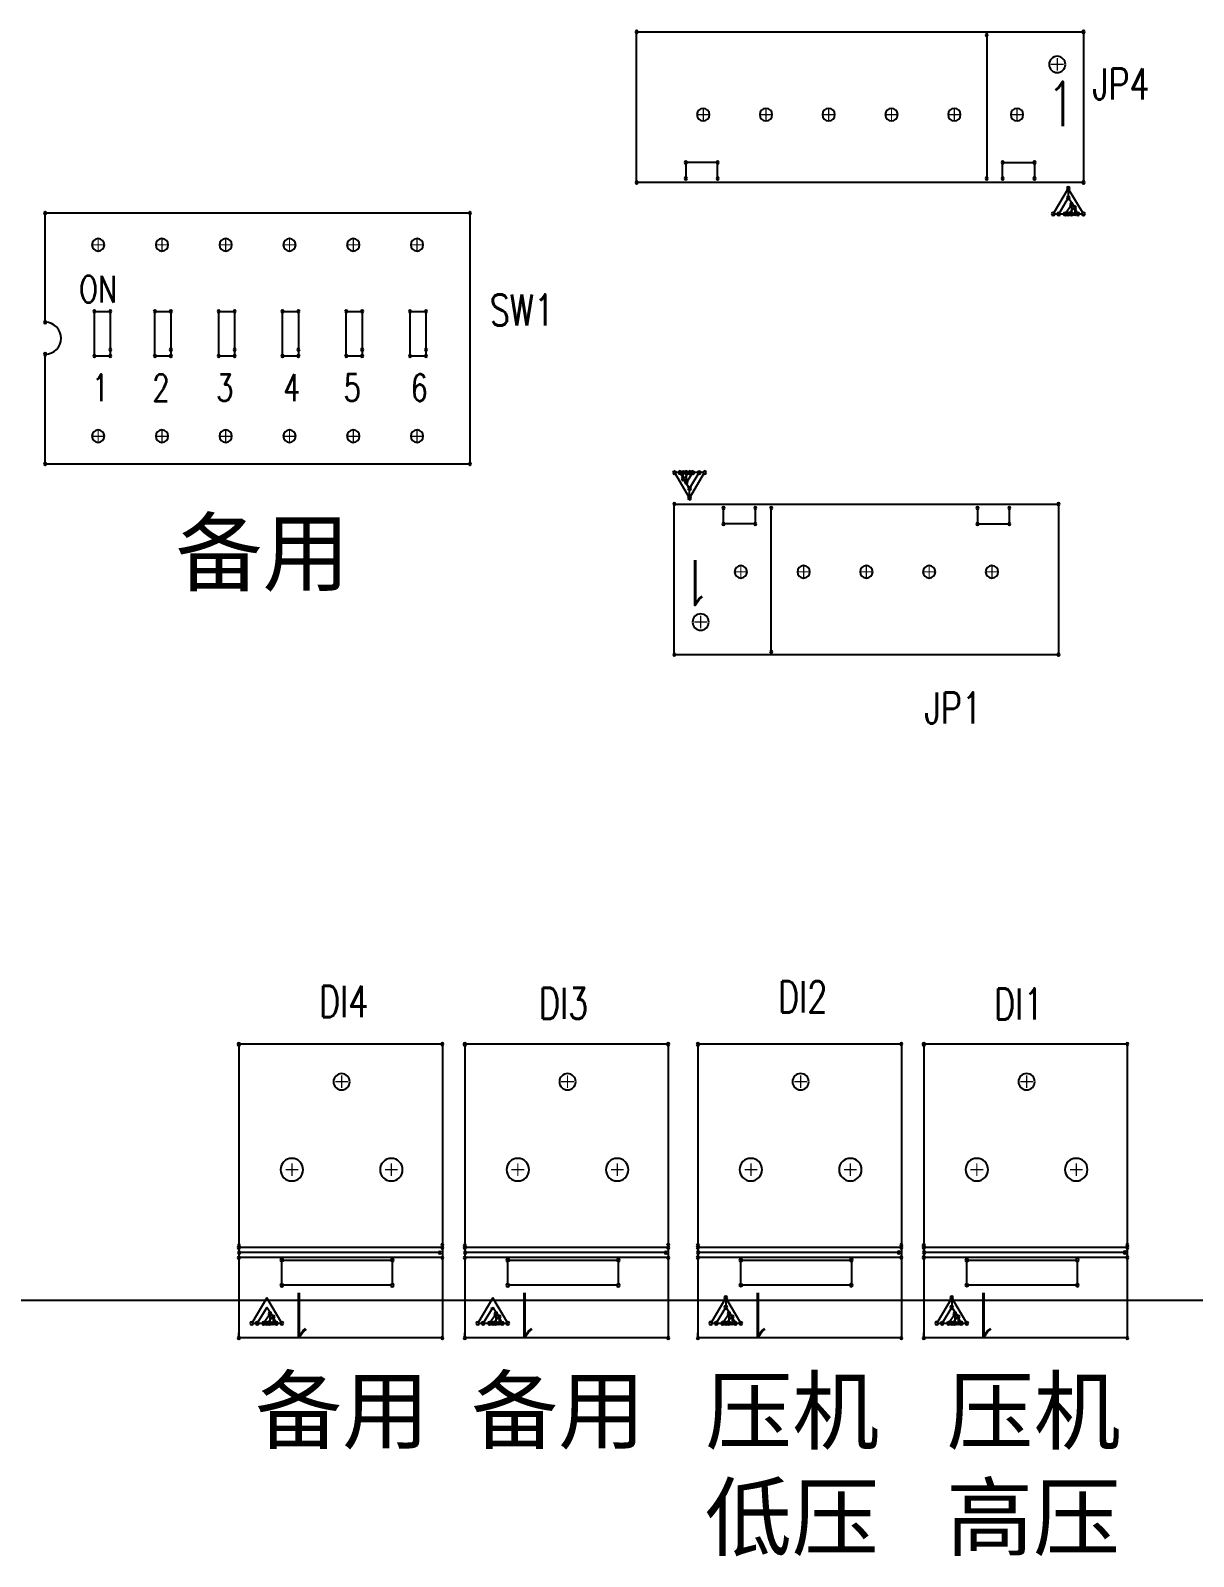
# Model space of a CAD drawing. Extents: x 2314 to 21015, y 153 to 5929.
# Drawn here: x 4597 to 6420, y 153 to 2545 of the extents above; entities that cross this region are included whole.
import ezdxf
from ezdxf.enums import TextEntityAlignment as Align

# ---------------------------------------------------------------- set-up
doc = ezdxf.new("R2010")
doc.units = 0
doc.header["$MEASUREMENT"] = 0
doc.layers.get('0').update_dxf_attribs({"linetype": 'CONTINUOUS'})
for name, color, linetype in [('BOARD_OUTLINE_00', 6, 'CONTINUOUS'), ('DRIL_SYMBOL', 6, 'CONTINUOUS'), ('PART_NAME_26', 2, 'CONTINUOUS'), ('PART_TOP_2DLINE_26', 2, 'CONTINUOUS'), ('PART_TOP_COPPER_26', 2, 'CONTINUOUS'), ('PART_TOP_TEXT_26', 2, 'CONTINUOUS'), ('TAG_00', 6, 'CONTINUOUS'), ('TAG_01', 6, 'CONTINUOUS')]:
    doc.layers.add(name, color=color, linetype=linetype)
doc.styles.add('W10', font='simplex', dxfattribs={"width": 0.75})
doc.styles.add('W5', font='simplex', dxfattribs={"width": 0.75})

msp = doc.modelspace()

# ---------------------------------------------------------------- linework, layer by layer
at = {"color": 0}
for centre, radius, start, end in [((5547.2, 2543.3), 2, 0, 180), ((5547.2, 2543.3), 2, 180, 0), ((6096.1, 2538.4), 2, 0, 180), ((6096.1, 2538.4), 2, 180, 0), ((6248, 2543.3), 2, 0, 180), ((6248, 2543.3), 2, 180, 0), ((6206.7, 2492.1), 12.8, 0, 180), ((6206.7, 2492.1), 12.8, 180, 0), ((5651.6, 2413.4), 9.84, 0, 180), ((5750, 2413.4), 9.84, 0, 180), ((5848.4, 2413.4), 9.84, 0, 180), ((5946.9, 2413.4), 9.84, 0, 180), ((6045.3, 2413.4), 9.84, 0, 180), ((6143.7, 2413.4), 9.84, 0, 180), ((5651.6, 2413.4), 9.84, 180, 0), ((5750, 2413.4), 9.84, 180, 0), ((5848.4, 2413.4), 9.84, 180, 0), ((5946.9, 2413.4), 9.84, 180, 0), ((6045.3, 2413.4), 9.84, 180, 0), ((6143.7, 2413.4), 9.84, 180, 0), ((5624.2, 2338.4), 2, 0, 180), ((5624.2, 2338.4), 2, 180, 0), ((5674.2, 2338.4), 2, 0, 180), ((5674.2, 2338.4), 2, 180, 0), ((6121.1, 2338.4), 2, 0, 180), ((6121.1, 2338.4), 2, 180, 0), ((6171.1, 2338.4), 2, 0, 180), ((6171.1, 2338.4), 2, 180, 0), ((5547.2, 2307.1), 2, 0, 180), ((5547.2, 2307.1), 2, 180, 0), ((5624.2, 2313.4), 2, 0, 180), ((5624.2, 2313.4), 2, 180, 0), ((5674.2, 2313.4), 2, 0, 180), ((5674.2, 2313.4), 2, 180, 0), ((6096.1, 2313.4), 2, 0, 180), ((6096.1, 2313.4), 2, 180, 0), ((6121.1, 2313.4), 2, 0, 180), ((6121.1, 2313.4), 2, 180, 0), ((6171.1, 2313.4), 2, 0, 180), ((6171.1, 2313.4), 2, 180, 0), ((6224.1, 2297.8), 2.5, 0, 180), ((6224.1, 2297.8), 2.5, 180, 0), ((6224.1, 2297.8), 2, 0, 180), ((6224.1, 2297.8), 2, 180, 0), ((6248, 2307.1), 2, 0, 180), ((6248, 2307.1), 2, 180, 0), ((6224.1, 2282.8), 2.5, 0, 180), ((6224.1, 2282.8), 2.5, 180, 0), ((6224.1, 2282.8), 2, 0, 180), ((6224.1, 2282.8), 2, 180, 0), ((6229.1, 2272.8), 2.5, 0, 180), ((6229.1, 2272.8), 2.5, 180, 0), ((4619.7, 2259.4), 2, 0, 180), ((4619.7, 2259.4), 2, 180, 0), ((5285.8, 2259.4), 2, 0, 180), ((5285.8, 2259.4), 2, 180, 0), ((6200.5, 2257.8), 2.5, 0, 180), ((6200.5, 2257.8), 2.5, 180, 0), ((6209.1, 2257.8), 2.5, 0, 180), ((6209.1, 2257.8), 2.5, 180, 0), ((6219.1, 2257.8), 2.5, 0, 180), ((6219.1, 2257.8), 2.5, 180, 0), ((6224.1, 2257.8), 2.5, 0, 180), ((6224.1, 2257.8), 2.5, 180, 0), ((6229.1, 2257.8), 2.5, 0, 180), ((6229.1, 2257.8), 2.5, 180, 0), ((6229.1, 2257.8), 2, 0, 180), ((6229.1, 2257.8), 2, 180, 0), ((6234.1, 2267.8), 2.5, 0, 180), ((6234.1, 2267.8), 2.5, 180, 0), ((6234.1, 2267.8), 2, 0, 180), ((6234.1, 2267.8), 2, 180, 0), ((6234.1, 2257.8), 2, 0, 180), ((6234.1, 2257.8), 2, 180, 0), ((6239.1, 2257.8), 2.5, 0, 180), ((6239.1, 2257.8), 2.5, 180, 0), ((6247.8, 2257.8), 2.5, 0, 180), ((6247.8, 2257.8), 2.5, 180, 0), ((4702.8, 2209.4), 9.84, 0, 180), ((4702.8, 2209.4), 9.84, 180, 0), ((4802.8, 2209.4), 9.84, 0, 180), ((4802.8, 2209.4), 9.84, 180, 0), ((4902.8, 2209.4), 9.84, 0, 180), ((4902.8, 2209.4), 9.84, 180, 0), ((5002.8, 2209.4), 9.84, 0, 180), ((5002.8, 2209.4), 9.84, 180, 0), ((5102.8, 2209.4), 9.84, 0, 180), ((5102.8, 2209.4), 9.84, 180, 0), ((5202.8, 2209.4), 9.84, 0, 180), ((5202.8, 2209.4), 9.84, 180, 0), ((4696.8, 2105.1), 2, 0, 180), ((4696.8, 2105.1), 2, 180, 0), ((4721.8, 2105.1), 2, 0, 180), ((4721.8, 2105.1), 2, 180, 0), ((4791.8, 2105.1), 2, 0, 180), ((4791.8, 2105.1), 2, 180, 0), ((4816.8, 2105.1), 2, 0, 180), ((4816.8, 2105.1), 2, 180, 0), ((4891.8, 2105.1), 2, 0, 180), ((4891.8, 2105.1), 2, 180, 0), ((4916.8, 2105.1), 2, 0, 180), ((4916.8, 2105.1), 2, 180, 0), ((4991.8, 2105.1), 2, 0, 180), ((4991.8, 2105.1), 2, 180, 0), ((5016.8, 2105.1), 2, 0, 180), ((5016.8, 2105.1), 2, 180, 0), ((5091.8, 2105.1), 2, 0, 180), ((5091.8, 2105.1), 2, 180, 0), ((5116.8, 2105.1), 2, 0, 180), ((5116.8, 2105.1), 2, 180, 0), ((5191.8, 2105.1), 2, 0, 180), ((5191.8, 2105.1), 2, 180, 0), ((5216.8, 2105.1), 2, 0, 180), ((5216.8, 2105.1), 2, 180, 0), ((4619.7, 2087.9), 2, 0, 180), ((4619.7, 2087.9), 2, 180, 0), ((4619.7, 2037.9), 2, 0, 180), ((4619.7, 2037.9), 2, 180, 0), ((4696.8, 2035.1), 2, 0, 180), ((4696.8, 2035.1), 2, 180, 0), ((4721.8, 2045.1), 2, 0, 180), ((4721.8, 2045.1), 2, 180, 0), ((4721.8, 2035.1), 2, 0, 180), ((4721.8, 2035.1), 2, 180, 0), ((4791.8, 2035.1), 2, 0, 180), ((4791.8, 2035.1), 2, 180, 0), ((4816.8, 2045.1), 2, 0, 180), ((4816.8, 2045.1), 2, 180, 0), ((4816.8, 2035.1), 2, 0, 180), ((4816.8, 2035.1), 2, 180, 0), ((4891.8, 2035.1), 2, 0, 180), ((4891.8, 2035.1), 2, 180, 0), ((4916.8, 2045.1), 2, 0, 180), ((4916.8, 2045.1), 2, 180, 0), ((4916.8, 2035.1), 2, 0, 180), ((4916.8, 2035.1), 2, 180, 0), ((4991.8, 2035.1), 2, 0, 180), ((4991.8, 2035.1), 2, 180, 0), ((5016.8, 2045.1), 2, 0, 180), ((5016.8, 2045.1), 2, 180, 0), ((5016.8, 2035.1), 2, 0, 180), ((5016.8, 2035.1), 2, 180, 0), ((5091.8, 2035.1), 2, 0, 180), ((5091.8, 2035.1), 2, 180, 0), ((5116.8, 2045.1), 2, 0, 180), ((5116.8, 2045.1), 2, 180, 0), ((5116.8, 2035.1), 2, 0, 180), ((5116.8, 2035.1), 2, 180, 0), ((5191.8, 2035.1), 2, 0, 180), ((5191.8, 2035.1), 2, 180, 0), ((5216.8, 2045.1), 2, 0, 180), ((5216.8, 2045.1), 2, 180, 0), ((5216.8, 2035.1), 2, 0, 180), ((5216.8, 2035.1), 2, 180, 0), ((4702.8, 1909.4), 9.84, 0, 180), ((4802.8, 1909.4), 9.84, 0, 180), ((4902.8, 1909.4), 9.84, 0, 180), ((5002.8, 1909.4), 9.84, 0, 180), ((5102.8, 1909.4), 9.84, 0, 180), ((5202.8, 1909.4), 9.84, 0, 180), ((4702.8, 1909.4), 9.84, 180, 0), ((4802.8, 1909.4), 9.84, 180, 0), ((4902.8, 1909.4), 9.84, 180, 0), ((5002.8, 1909.4), 9.84, 180, 0), ((5102.8, 1909.4), 9.84, 180, 0), ((5202.8, 1909.4), 9.84, 180, 0), ((4619.7, 1865.7), 2, 0, 180), ((4619.7, 1865.7), 2, 180, 0), ((5285.8, 1865.7), 2, 0, 180), ((5285.8, 1865.7), 2, 180, 0), ((5606.6, 1852.4), 2.5, 0, 180), ((5606.6, 1852.4), 2.5, 180, 0), ((5615.2, 1852.4), 2.5, 0, 180), ((5615.2, 1852.4), 2.5, 180, 0), ((5620.2, 1842.4), 2.5, 0, 180), ((5620.2, 1842.4), 2.5, 180, 0), ((5620.2, 1852.4), 2, 0, 180), ((5620.2, 1852.4), 2, 180, 0), ((5620.2, 1842.4), 2, 0, 180), ((5620.2, 1842.4), 2, 180, 0), ((5625.2, 1852.4), 2.5, 0, 180), ((5625.2, 1852.4), 2.5, 180, 0), ((5625.2, 1852.4), 2, 0, 180), ((5625.2, 1852.4), 2, 180, 0), ((5630.2, 1852.4), 2.5, 0, 180), ((5630.2, 1852.4), 2.5, 180, 0), ((5635.2, 1852.4), 2.5, 0, 180), ((5635.2, 1852.4), 2.5, 180, 0), ((5645.2, 1852.4), 2.5, 0, 180), ((5645.2, 1852.4), 2.5, 180, 0), ((5653.8, 1852.4), 2.5, 0, 180), ((5653.8, 1852.4), 2.5, 180, 0), ((5625.2, 1837.4), 2.5, 0, 180), ((5625.2, 1837.4), 2.5, 180, 0), ((5630.2, 1827.4), 2.5, 0, 180), ((5630.2, 1827.4), 2.5, 180, 0), ((5630.2, 1827.4), 2, 0, 180), ((5630.2, 1827.4), 2, 180, 0), ((5606.3, 1803.1), 2, 0, 180), ((5606.3, 1803.1), 2, 180, 0), ((5630.2, 1812.4), 2.5, 0, 180), ((5630.2, 1812.4), 2.5, 180, 0), ((5630.2, 1812.4), 2, 0, 180), ((5630.2, 1812.4), 2, 180, 0), ((5683.3, 1796.8), 2, 0, 180), ((5683.3, 1796.8), 2, 180, 0), ((5733.3, 1796.8), 2, 0, 180), ((5733.3, 1796.8), 2, 180, 0), ((5758.3, 1796.8), 2, 0, 180), ((5758.3, 1796.8), 2, 180, 0), ((6081.7, 1796.8), 2, 0, 180), ((6081.7, 1796.8), 2, 180, 0), ((6131.7, 1796.8), 2, 0, 180), ((6131.7, 1796.8), 2, 180, 0), ((6208.7, 1803.1), 2, 0, 180), ((6208.7, 1803.1), 2, 180, 0), ((5683.3, 1771.8), 2, 0, 180), ((5683.3, 1771.8), 2, 180, 0), ((5733.3, 1771.8), 2, 0, 180), ((5733.3, 1771.8), 2, 180, 0), ((6081.7, 1771.8), 2, 0, 180), ((6081.7, 1771.8), 2, 180, 0), ((6131.7, 1771.8), 2, 0, 180), ((6131.7, 1771.8), 2, 180, 0), ((5710.6, 1696.8), 9.84, 0, 180), ((5809.1, 1696.8), 9.84, 0, 180), ((5907.5, 1696.8), 9.84, 0, 180), ((6005.9, 1696.8), 9.84, 0, 180), ((6104.3, 1696.8), 9.84, 0, 180), ((5710.6, 1696.8), 9.84, 180, 0), ((5809.1, 1696.8), 9.84, 180, 0), ((5907.5, 1696.8), 9.84, 180, 0), ((6005.9, 1696.8), 9.84, 180, 0), ((6104.3, 1696.8), 9.84, 180, 0), ((5647.6, 1618.1), 12.8, 0, 180), ((5647.6, 1618.1), 12.8, 180, 0), ((5606.3, 1566.9), 2, 0, 180), ((5606.3, 1566.9), 2, 180, 0), ((5758.3, 1571.8), 2, 0, 180), ((5758.3, 1571.8), 2, 180, 0), ((6208.7, 1566.9), 2, 0, 180), ((6208.7, 1566.9), 2, 180, 0), ((4923.4, 956.5), 2, 0, 180), ((4923.5, 955.7), 2, 0, 180), ((5242.5, 956.5), 2, 0, 180), ((5242.5, 956.5), 2, 0, 180), ((5277.8, 956.5), 2, 0, 180), ((5277.8, 955.7), 2, 0, 180), ((5596.8, 956.5), 2, 0, 180), ((5596.8, 956.5), 2, 0, 180), ((5643.3, 956.7), 2, 0, 180), ((5643.3, 955.8), 2, 0, 180), ((5962.3, 956.7), 2, 0, 180), ((5962.3, 956.7), 2, 0, 180), ((5997.6, 956.7), 2, 0, 180), ((5997.6, 955.8), 2, 0, 180), ((6316.6, 956.7), 2, 0, 180), ((6316.6, 956.7), 2, 0, 180), ((4923.4, 956.5), 2, 180, 0), ((4923.5, 955.7), 2, 180, 0), ((5242.5, 956.5), 2, 180, 0), ((5242.5, 956.5), 2, 180, 0), ((5277.8, 956.5), 2, 180, 0), ((5277.8, 955.7), 2, 180, 0), ((5596.8, 956.5), 2, 180, 0), ((5596.8, 956.5), 2, 180, 0), ((5643.3, 956.7), 2, 180, 0), ((5643.3, 955.8), 2, 180, 0), ((5962.3, 956.7), 2, 180, 0), ((5962.3, 956.7), 2, 180, 0), ((5997.6, 956.7), 2, 180, 0), ((5997.6, 955.8), 2, 180, 0), ((6316.6, 956.7), 2, 180, 0), ((6316.6, 956.7), 2, 180, 0), ((5084.5, 897.5), 12.8, 0, 180), ((5438.8, 897.5), 12.8, 0, 180), ((5804.3, 897.6), 12.8, 0, 180), ((6158.7, 897.6), 12.8, 0, 180), ((5084.5, 897.5), 12.8, 180, 0), ((5438.8, 897.5), 12.8, 180, 0), ((5804.3, 897.6), 12.8, 180, 0), ((6158.7, 897.6), 12.8, 180, 0), ((5006.6, 759.7), 17.7, 0, 180), ((5162.5, 759.7), 17.7, 0, 180), ((5360.9, 759.7), 17.7, 0, 180), ((5516.8, 759.7), 17.7, 0, 180), ((5726.4, 759.8), 17.7, 0, 180), ((5882.3, 759.8), 17.7, 0, 180), ((6080.7, 759.8), 17.7, 0, 180), ((6236.6, 759.8), 17.7, 0, 180), ((5006.6, 759.7), 17.7, 180, 0), ((5162.5, 759.7), 17.7, 180, 0), ((5360.9, 759.7), 17.7, 180, 0), ((5516.8, 759.7), 17.7, 180, 0), ((5726.4, 759.8), 17.7, 180, 0), ((5882.3, 759.8), 17.7, 180, 0), ((6080.7, 759.8), 17.7, 180, 0), ((6236.6, 759.8), 17.7, 180, 0), ((4923.4, 637.6), 2, 0, 180), ((4923.4, 637.6), 2, 180, 0), ((4923.4, 621.9), 2, 0, 180), ((4923.5, 640.7), 2, 0, 180), ((4923.5, 640.7), 2, 180, 0), ((4923.9, 629.7), 2, 0, 180), ((4923.9, 629.7), 2, 180, 0), ((5238.5, 629.7), 2, 0, 180), ((5238.5, 629.7), 2, 180, 0), ((5242.5, 641.6), 2, 0, 180), ((5242.5, 641.6), 2, 180, 0), ((5242.5, 637.6), 2, 0, 180), ((5242.5, 637.6), 2, 180, 0), ((5242.5, 621.9), 2, 0, 180), ((5277.8, 640.7), 2, 0, 180), ((5277.8, 640.7), 2, 180, 0), ((5277.8, 637.6), 2, 0, 180), ((5277.8, 637.6), 2, 180, 0), ((5277.8, 621.9), 2, 0, 180), ((5278.2, 629.7), 2, 0, 180), ((5278.2, 629.7), 2, 180, 0), ((5592.9, 629.7), 2, 0, 180), ((5592.9, 629.7), 2, 180, 0), ((5596.8, 641.6), 2, 0, 180), ((5596.8, 641.6), 2, 180, 0), ((5596.8, 637.6), 2, 0, 180), ((5596.8, 637.6), 2, 180, 0), ((5596.8, 621.9), 2, 0, 180), ((5643.3, 640.9), 2, 0, 180), ((5643.3, 640.9), 2, 180, 0), ((5643.3, 637.8), 2, 0, 180), ((5643.3, 637.8), 2, 180, 0), ((5643.3, 622), 2, 0, 180), ((5643.3, 622), 2, 180, 0), ((5643.7, 629.9), 2, 0, 180), ((5643.7, 629.9), 2, 180, 0), ((5958.4, 629.9), 2, 0, 180), ((5958.4, 629.9), 2, 180, 0), ((5962.3, 641.7), 2, 0, 180), ((5962.3, 641.7), 2, 180, 0), ((5962.3, 637.8), 2, 0, 180), ((5962.3, 637.8), 2, 180, 0), ((5962.3, 622), 2, 0, 180), ((5962.3, 622), 2, 180, 0), ((5997.6, 640.9), 2, 0, 180), ((5997.6, 640.9), 2, 180, 0), ((5997.6, 637.8), 2, 0, 180), ((5997.6, 637.8), 2, 180, 0), ((5997.6, 622), 2, 0, 180), ((5997.6, 622), 2, 180, 0), ((5998, 629.9), 2, 0, 180), ((5998, 629.9), 2, 180, 0), ((6312.7, 629.9), 2, 0, 180), ((6312.7, 629.9), 2, 180, 0), ((6316.6, 641.7), 2, 0, 180), ((6316.6, 641.7), 2, 180, 0), ((6316.6, 637.8), 2, 0, 180), ((6316.6, 637.8), 2, 180, 0), ((6316.6, 622), 2, 0, 180), ((6316.6, 622), 2, 180, 0), ((4923.4, 621.9), 2, 180, 0), ((4990.8, 617.9), 2.5, 0, 180), ((4990.8, 617.9), 2.5, 180, 0), ((5164, 617.9), 2.5, 0, 180), ((5164, 617.9), 2.5, 180, 0), ((5242.5, 621.9), 2, 180, 0), ((5277.8, 621.9), 2, 180, 0), ((5345.1, 617.9), 2.5, 0, 180), ((5345.1, 617.9), 2.5, 180, 0), ((5518.4, 617.9), 2.5, 0, 180), ((5518.4, 617.9), 2.5, 180, 0), ((5596.8, 621.9), 2, 180, 0), ((5710.6, 618.1), 2.5, 0, 180), ((5710.6, 618.1), 2.5, 180, 0), ((5883.9, 618.1), 2.5, 0, 180), ((5883.9, 618.1), 2.5, 180, 0), ((6065, 618.1), 2.5, 0, 180), ((6065, 618.1), 2.5, 180, 0), ((6238.2, 618.1), 2.5, 0, 180), ((6238.2, 618.1), 2.5, 180, 0), ((4990.8, 578.6), 2.5, 0, 180), ((4990.8, 578.6), 2.5, 180, 0), ((5164, 578.6), 2.5, 0, 180), ((5164, 578.6), 2.5, 180, 0), ((5345.1, 578.6), 2.5, 0, 180), ((5345.1, 578.6), 2.5, 180, 0), ((5518.4, 578.6), 2.5, 0, 180), ((5518.4, 578.6), 2.5, 180, 0), ((5710.6, 578.7), 2.5, 0, 180), ((5710.6, 578.7), 2.5, 180, 0), ((5883.9, 578.7), 2.5, 0, 180), ((5883.9, 578.7), 2.5, 180, 0), ((6065, 578.7), 2.5, 0, 180), ((6065, 578.7), 2.5, 180, 0), ((6238.2, 578.7), 2.5, 0, 180), ((6238.2, 578.7), 2.5, 180, 0), ((5687, 559), 2.5, 0, 180), ((5687, 559), 2.5, 180, 0), ((5687, 559), 2, 0, 180), ((5687, 559), 2, 180, 0), ((6041.3, 559), 2.5, 0, 180), ((6041.3, 559), 2.5, 180, 0), ((6041.3, 559), 2, 0, 180), ((6041.3, 559), 2, 180, 0), ((4972.2, 533.9), 2.5, 0, 180), ((4972.2, 533.9), 2.5, 180, 0), ((4977.2, 528.9), 2.5, 0, 180), ((4977.2, 528.9), 2.5, 180, 0), ((4977.2, 528.9), 2, 0, 180), ((4977.2, 528.9), 2, 180, 0), ((5321.5, 543.9), 2.5, 180, 0), ((5321.5, 543.9), 2, 180, 0), ((5326.5, 533.9), 2.5, 0, 180), ((5326.5, 533.9), 2.5, 180, 0), ((5331.5, 528.9), 2.5, 0, 180), ((5331.5, 528.9), 2.5, 180, 0), ((5331.5, 528.9), 2, 0, 180), ((5331.5, 528.9), 2, 180, 0), ((5687, 544), 2.5, 0, 180), ((5687, 544), 2.5, 180, 0), ((5687, 544), 2, 0, 180), ((5687, 544), 2, 180, 0), ((5692, 534), 2.5, 0, 180), ((5692, 534), 2.5, 180, 0), ((5697, 529), 2.5, 0, 180), ((5697, 529), 2.5, 180, 0), ((5697, 529), 2, 0, 180), ((5697, 529), 2, 180, 0), ((6041.3, 544), 2.5, 0, 180), ((6041.3, 544), 2.5, 180, 0), ((6041.3, 544), 2, 0, 180), ((6041.3, 544), 2, 180, 0), ((6046.3, 534), 2.5, 0, 180), ((6046.3, 534), 2.5, 180, 0), ((6051.3, 529), 2.5, 0, 180), ((6051.3, 529), 2.5, 180, 0), ((6051.3, 529), 2, 0, 180), ((6051.3, 529), 2, 180, 0), ((4943.6, 518.9), 2.5, 0, 180), ((4943.6, 518.9), 2.5, 180, 0), ((4952.2, 518.9), 2.5, 0, 180), ((4952.2, 518.9), 2.5, 180, 0), ((4962.2, 518.9), 2.5, 0, 180), ((4962.2, 518.9), 2.5, 180, 0), ((4967.2, 518.9), 2.5, 0, 180), ((4967.2, 518.9), 2.5, 180, 0), ((4972.2, 518.9), 2.5, 0, 180), ((4972.2, 518.9), 2.5, 180, 0), ((4972.2, 518.9), 2, 0, 180), ((4972.2, 518.9), 2, 180, 0), ((4977.2, 518.9), 2, 0, 180), ((4977.2, 518.9), 2, 180, 0), ((4982.2, 518.9), 2.5, 0, 180), ((4982.2, 518.9), 2.5, 180, 0), ((4990.8, 518.9), 2.5, 0, 180), ((4990.8, 518.9), 2.5, 180, 0), ((5297.9, 518.9), 2.5, 0, 180), ((5297.9, 518.9), 2.5, 180, 0), ((5306.5, 518.9), 2.5, 0, 180), ((5306.5, 518.9), 2.5, 180, 0), ((5316.5, 518.9), 2.5, 0, 180), ((5316.5, 518.9), 2.5, 180, 0), ((5321.5, 518.9), 2.5, 0, 180), ((5321.5, 518.9), 2.5, 180, 0), ((5326.5, 518.9), 2.5, 0, 180), ((5326.5, 518.9), 2.5, 180, 0), ((5326.5, 518.9), 2, 0, 180), ((5326.5, 518.9), 2, 180, 0), ((5331.5, 518.9), 2, 0, 180), ((5331.5, 518.9), 2, 180, 0), ((5336.5, 518.9), 2.5, 0, 180), ((5336.5, 518.9), 2.5, 180, 0), ((5345.1, 518.9), 2.5, 0, 180), ((5345.1, 518.9), 2.5, 180, 0), ((5663.4, 519), 2.5, 0, 180), ((5663.4, 519), 2.5, 180, 0), ((5672, 519), 2.5, 0, 180), ((5672, 519), 2.5, 180, 0), ((5682, 519), 2.5, 0, 180), ((5682, 519), 2.5, 180, 0), ((5687, 519), 2.5, 0, 180), ((5687, 519), 2.5, 180, 0), ((5692, 519), 2.5, 0, 180), ((5692, 519), 2.5, 180, 0), ((5692, 519), 2, 0, 180), ((5692, 519), 2, 180, 0), ((5697, 519), 2, 0, 180), ((5697, 519), 2, 180, 0), ((5702, 519), 2.5, 0, 180), ((5702, 519), 2.5, 180, 0), ((5710.6, 519), 2.5, 0, 180), ((5710.6, 519), 2.5, 180, 0), ((6017.7, 519), 2.5, 0, 180), ((6017.7, 519), 2.5, 180, 0), ((6026.3, 519), 2.5, 0, 180), ((6026.3, 519), 2.5, 180, 0), ((6036.3, 519), 2.5, 0, 180), ((6036.3, 519), 2.5, 180, 0), ((6041.3, 519), 2.5, 0, 180), ((6041.3, 519), 2.5, 180, 0), ((6046.3, 519), 2.5, 0, 180), ((6046.3, 519), 2.5, 180, 0), ((6046.3, 519), 2, 0, 180), ((6046.3, 519), 2, 180, 0), ((6051.3, 519), 2, 0, 180), ((6051.3, 519), 2, 180, 0), ((6056.3, 519), 2.5, 0, 180), ((6056.3, 519), 2.5, 180, 0), ((6065, 519), 2.5, 0, 180), ((6065, 519), 2.5, 180, 0), ((4923.4, 495.9), 2, 0, 180), ((4923.4, 495.9), 2, 180, 0), ((5242.5, 495.9), 2, 0, 180), ((5242.5, 495.9), 2, 180, 0), ((5277.8, 495.9), 2, 0, 180), ((5277.8, 495.9), 2, 180, 0), ((5596.8, 495.9), 2, 0, 180), ((5596.8, 495.9), 2, 180, 0), ((5643.3, 496), 2, 0, 180), ((5643.3, 496), 2, 180, 0), ((5962.3, 496), 2, 0, 180), ((5962.3, 496), 2, 180, 0), ((5997.6, 496), 2, 0, 180), ((5997.6, 496), 2, 180, 0), ((6316.6, 496), 2, 0, 180), ((6316.6, 496), 2, 180, 0)]:
    msp.add_arc(centre, radius, start, end, dxfattribs=at)
at = {"layer": 'BOARD_OUTLINE_00', "color": 0}
msp.add_line((3435, 555.1), (10364.2, 555.1), dxfattribs=at)
at = {"layer": 'DRIL_SYMBOL', "color": 0, "const_width": 2}
for points in [[(6196.7, 2492.1), (6216.7, 2492.1)], [(6206.7, 2482.1), (6206.7, 2502.1)], [(5651.6, 2403.4), (5651.6, 2423.4)], [(5750, 2403.4), (5750, 2423.4)], [(5848.4, 2403.4), (5848.4, 2423.4)], [(5946.9, 2403.4), (5946.9, 2423.4)], [(6045.3, 2403.4), (6045.3, 2423.4)], [(6143.7, 2403.4), (6143.7, 2423.4)], [(5641.6, 2413.4), (5661.6, 2413.4)], [(5740, 2413.4), (5760, 2413.4)], [(5838.4, 2413.4), (5858.4, 2413.4)], [(5936.9, 2413.4), (5956.9, 2413.4)], [(6035.3, 2413.4), (6055.3, 2413.4)], [(6133.7, 2413.4), (6153.7, 2413.4)], [(4692.8, 2209.4), (4712.8, 2209.4)], [(4702.8, 2199.4), (4702.8, 2219.4)], [(4792.8, 2209.4), (4812.8, 2209.4)], [(4802.8, 2199.4), (4802.8, 2219.4)], [(4892.8, 2209.4), (4912.8, 2209.4)], [(4902.8, 2199.4), (4902.8, 2219.4)], [(4992.8, 2209.4), (5012.8, 2209.4)], [(5002.8, 2199.4), (5002.8, 2219.4)], [(5092.8, 2209.4), (5112.8, 2209.4)], [(5102.8, 2199.4), (5102.8, 2219.4)], [(5192.8, 2209.4), (5212.8, 2209.4)], [(5202.8, 2199.4), (5202.8, 2219.4)], [(4702.8, 1899.4), (4702.8, 1919.4)], [(4802.8, 1899.4), (4802.8, 1919.4)], [(4902.8, 1899.4), (4902.8, 1919.4)], [(5002.8, 1899.4), (5002.8, 1919.4)], [(5102.8, 1899.4), (5102.8, 1919.4)], [(5202.8, 1899.4), (5202.8, 1919.4)], [(4692.8, 1909.4), (4712.8, 1909.4)], [(4792.8, 1909.4), (4812.8, 1909.4)], [(4892.8, 1909.4), (4912.8, 1909.4)], [(4992.8, 1909.4), (5012.8, 1909.4)], [(5092.8, 1909.4), (5112.8, 1909.4)], [(5192.8, 1909.4), (5212.8, 1909.4)], [(5710.6, 1706.8), (5710.6, 1686.8)], [(5809.1, 1706.8), (5809.1, 1686.8)], [(5907.5, 1706.8), (5907.5, 1686.8)], [(6005.9, 1706.8), (6005.9, 1686.8)], [(6104.3, 1706.8), (6104.3, 1686.8)], [(5720.6, 1696.8), (5700.6, 1696.8)], [(5819.1, 1696.8), (5799.1, 1696.8)], [(5917.5, 1696.8), (5897.5, 1696.8)], [(6015.9, 1696.8), (5995.9, 1696.8)], [(6114.3, 1696.8), (6094.3, 1696.8)], [(5647.6, 1628.1), (5647.6, 1608.1)], [(5657.6, 1618.1), (5637.6, 1618.1)], [(5094.5, 897.5), (5074.5, 897.5)], [(5084.5, 907.5), (5084.5, 887.5)], [(5448.8, 897.5), (5428.8, 897.5)], [(5438.8, 907.5), (5438.8, 887.5)], [(5814.3, 897.6), (5794.3, 897.6)], [(5804.3, 907.6), (5804.3, 887.6)], [(6168.7, 897.6), (6148.7, 897.6)], [(6158.7, 907.6), (6158.7, 887.6)], [(5006.6, 769.7), (5006.6, 749.7)], [(5162.5, 769.7), (5162.5, 749.7)], [(5360.9, 769.7), (5360.9, 749.7)], [(5516.8, 769.7), (5516.8, 749.7)], [(5726.4, 769.8), (5726.4, 749.8)], [(5882.3, 769.8), (5882.3, 749.8)], [(6080.7, 769.8), (6080.7, 749.8)], [(6236.6, 769.8), (6236.6, 749.8)], [(5016.6, 759.7), (4996.6, 759.7)], [(5172.5, 759.7), (5152.5, 759.7)], [(5370.9, 759.7), (5350.9, 759.7)], [(5526.8, 759.7), (5506.8, 759.7)], [(5736.4, 759.8), (5716.4, 759.8)], [(5892.3, 759.8), (5872.3, 759.8)], [(6090.7, 759.8), (6070.7, 759.8)], [(6246.6, 759.8), (6226.6, 759.8)]]:
    msp.add_lwpolyline(points, dxfattribs=at)
at = {"layer": 'PART_TOP_2DLINE_26', "color": 0}
for p, q in [((5547.2, 2543.3), (6248, 2543.3)), ((5547.2, 2307.1), (5547.2, 2543.3)), ((6096.1, 2538.4), (6096.1, 2313.4)), ((6248, 2543.3), (6248, 2307.1)), ((5674.2, 2338.4), (5624.2, 2338.4)), ((5624.2, 2338.4), (5624.2, 2313.4)), ((5674.2, 2313.4), (5674.2, 2338.4)), ((6121.1, 2313.4), (6121.1, 2338.4)), ((6121.1, 2338.4), (6171.1, 2338.4)), ((6171.1, 2338.4), (6171.1, 2313.4)), ((6248, 2307.1), (5547.2, 2307.1)), ((6224.1, 2297.8), (6200.5, 2257.8)), ((6247.8, 2257.8), (6224.1, 2297.8)), ((6224.1, 2297.8), (6224.1, 2282.8)), ((6224.1, 2282.8), (6209.1, 2257.8)), ((6219.1, 2257.8), (6229.1, 2272.8)), ((6234.1, 2267.8), (6224.1, 2282.8)), ((6234.1, 2267.8), (6229.1, 2272.8)), ((6229.1, 2272.8), (6234.1, 2267.8)), ((6229.1, 2272.8), (6229.1, 2257.8)), ((4619.7, 2087.9), (4619.7, 2259.4)), ((4619.7, 2259.4), (5285.8, 2259.4)), ((5285.8, 2259.4), (5285.8, 1865.7)), ((6200.5, 2257.8), (6247.8, 2257.8)), ((6209.1, 2257.8), (6219.1, 2257.8)), ((6229.1, 2257.8), (6219.1, 2257.8)), ((6219.1, 2257.8), (6224.1, 2257.8)), ((6224.1, 2257.8), (6234.1, 2267.8)), ((6229.1, 2257.8), (6224.1, 2257.8)), ((6224.1, 2257.8), (6239.1, 2257.8)), ((6234.1, 2257.8), (6229.1, 2257.8)), ((6234.1, 2267.8), (6234.1, 2257.8)), ((6239.1, 2257.8), (6234.1, 2267.8)), ((4696.8, 2035.1), (4696.8, 2105.1)), ((4696.8, 2105.1), (4721.8, 2105.1)), ((4721.8, 2105.1), (4721.8, 2045.1)), ((4791.8, 2035.1), (4791.8, 2105.1)), ((4791.8, 2105.1), (4816.8, 2105.1)), ((4816.8, 2105.1), (4816.8, 2045.1)), ((4891.8, 2035.1), (4891.8, 2105.1)), ((4891.8, 2105.1), (4916.8, 2105.1)), ((4916.8, 2105.1), (4916.8, 2045.1)), ((4991.8, 2035.1), (4991.8, 2105.1)), ((4991.8, 2105.1), (5016.8, 2105.1)), ((5016.8, 2105.1), (5016.8, 2045.1)), ((5091.8, 2035.1), (5091.8, 2105.1)), ((5091.8, 2105.1), (5116.8, 2105.1)), ((5116.8, 2105.1), (5116.8, 2045.1)), ((5191.8, 2035.1), (5191.8, 2105.1)), ((5191.8, 2105.1), (5216.8, 2105.1)), ((5216.8, 2105.1), (5216.8, 2045.1)), ((4619.7, 1865.7), (4619.7, 2037.9)), ((4721.8, 2035.1), (4696.8, 2035.1)), ((4721.8, 2045.1), (4721.8, 2035.1)), ((4816.8, 2035.1), (4791.8, 2035.1)), ((4816.8, 2045.1), (4816.8, 2035.1)), ((4916.8, 2035.1), (4891.8, 2035.1)), ((4916.8, 2045.1), (4916.8, 2035.1)), ((5016.8, 2035.1), (4991.8, 2035.1)), ((5016.8, 2045.1), (5016.8, 2035.1)), ((5116.8, 2035.1), (5091.8, 2035.1)), ((5116.8, 2045.1), (5116.8, 2035.1)), ((5216.8, 2035.1), (5191.8, 2035.1)), ((5216.8, 2045.1), (5216.8, 2035.1)), ((5285.8, 1865.7), (4619.7, 1865.7)), ((5653.8, 1852.4), (5606.6, 1852.4)), ((5606.6, 1852.4), (5630.2, 1812.4)), ((5630.2, 1852.4), (5615.2, 1852.4)), ((5615.2, 1852.4), (5620.2, 1842.4)), ((5620.2, 1842.4), (5620.2, 1852.4)), ((5620.2, 1852.4), (5625.2, 1852.4)), ((5630.2, 1852.4), (5620.2, 1842.4)), ((5620.2, 1842.4), (5625.2, 1837.4)), ((5625.2, 1837.4), (5620.2, 1842.4)), ((5620.2, 1842.4), (5630.2, 1827.4)), ((5625.2, 1852.4), (5635.2, 1852.4)), ((5625.2, 1837.4), (5625.2, 1852.4)), ((5625.2, 1852.4), (5630.2, 1852.4)), ((5635.2, 1852.4), (5625.2, 1837.4)), ((5635.2, 1852.4), (5630.2, 1852.4)), ((5630.2, 1827.4), (5645.2, 1852.4)), ((5630.2, 1812.4), (5653.8, 1852.4)), ((5645.2, 1852.4), (5635.2, 1852.4)), ((5630.2, 1812.4), (5630.2, 1827.4)), ((5606.3, 1566.9), (5606.3, 1803.1)), ((5606.3, 1803.1), (6208.7, 1803.1)), ((5683.3, 1771.8), (5683.3, 1796.8)), ((5733.3, 1796.8), (5733.3, 1771.8)), ((5758.3, 1571.8), (5758.3, 1796.8)), ((6081.7, 1796.8), (6081.7, 1771.8)), ((6131.7, 1771.8), (6131.7, 1796.8)), ((6208.7, 1803.1), (6208.7, 1566.9)), ((5733.3, 1771.8), (5683.3, 1771.8)), ((6081.7, 1771.8), (6131.7, 1771.8)), ((6208.7, 1566.9), (5606.3, 1566.9)), ((5242.5, 956.5), (4923.4, 956.5)), ((4923.5, 955.7), (4923.5, 640.7)), ((5242.5, 956.5), (5242.5, 641.6)), ((5596.8, 956.5), (5277.8, 956.5)), ((5277.8, 955.7), (5277.8, 640.7)), ((5596.8, 956.5), (5596.8, 641.6)), ((5962.3, 956.7), (5643.3, 956.7)), ((5643.3, 955.8), (5643.3, 640.9)), ((5962.3, 956.7), (5962.3, 641.7)), ((6316.6, 956.7), (5997.6, 956.7)), ((5997.6, 955.8), (5997.6, 640.9)), ((6316.6, 956.7), (6316.6, 641.7)), ((5242.5, 637.6), (4923.4, 637.6)), ((4923.5, 640.7), (4923.5, 503.8)), ((5238.5, 629.7), (4923.9, 629.7)), ((5242.5, 641.6), (5242.5, 495.9)), ((5277.8, 640.7), (5277.8, 503.8)), ((5596.8, 637.6), (5277.8, 637.6)), ((5592.9, 629.7), (5278.2, 629.7)), ((5596.8, 641.6), (5596.8, 495.9)), ((5643.3, 640.9), (5643.3, 503.9)), ((5962.3, 637.8), (5643.3, 637.8)), ((5962.3, 622), (5643.3, 622)), ((5958.4, 629.9), (5643.7, 629.9)), ((5962.3, 641.7), (5962.3, 496)), ((5997.6, 640.9), (5997.6, 503.9)), ((6316.6, 637.8), (5997.6, 637.8)), ((6316.6, 622), (5997.6, 622)), ((6312.7, 629.9), (5998, 629.9)), ((6316.6, 641.7), (6316.6, 496)), ((5242.5, 621.9), (4923.4, 621.9)), ((5596.8, 621.9), (5277.8, 621.9)), ((4967.2, 558.9), (4943.6, 518.9)), ((4990.8, 518.9), (4967.2, 558.9)), ((5321.5, 558.9), (5297.9, 518.9)), ((5345.1, 518.9), (5321.5, 558.9)), ((5687, 559), (5663.4, 519)), ((5710.6, 519), (5687, 559)), ((5687, 559), (5687, 544)), ((6041.3, 559), (6017.7, 519)), ((6065, 519), (6041.3, 559)), ((6041.3, 559), (6041.3, 544)), ((4967.2, 543.9), (4952.2, 518.9)), ((4962.2, 518.9), (4972.2, 533.9)), ((4977.2, 528.9), (4967.2, 543.9)), ((4967.2, 518.9), (4977.2, 528.9)), ((4977.2, 528.9), (4972.2, 533.9)), ((4972.2, 533.9), (4977.2, 528.9)), ((4972.2, 533.9), (4972.2, 518.9)), ((4977.2, 528.9), (4977.2, 518.9)), ((4982.2, 518.9), (4977.2, 528.9)), ((5321.5, 543.9), (5306.5, 518.9)), ((5316.5, 518.9), (5326.5, 533.9)), ((5331.5, 528.9), (5321.5, 543.9)), ((5321.5, 518.9), (5331.5, 528.9)), ((5331.5, 528.9), (5326.5, 533.9)), ((5326.5, 533.9), (5331.5, 528.9)), ((5326.5, 533.9), (5326.5, 518.9)), ((5331.5, 528.9), (5331.5, 518.9)), ((5336.5, 518.9), (5331.5, 528.9)), ((5687, 544), (5672, 519)), ((5682, 519), (5692, 534)), ((5697, 529), (5687, 544)), ((5687, 519), (5697, 529)), ((5697, 529), (5692, 534)), ((5692, 534), (5697, 529)), ((5692, 534), (5692, 519)), ((5697, 529), (5697, 519)), ((5702, 519), (5697, 529)), ((6041.3, 544), (6026.3, 519)), ((6036.3, 519), (6046.3, 534)), ((6051.3, 529), (6041.3, 544)), ((6041.3, 519), (6051.3, 529)), ((6051.3, 529), (6046.3, 534)), ((6046.3, 534), (6051.3, 529)), ((6046.3, 534), (6046.3, 519)), ((6051.3, 529), (6051.3, 519)), ((6056.3, 519), (6051.3, 529)), ((4923.4, 495.9), (4923.4, 503.8)), ((4923.4, 503.8), (4923.5, 503.8)), ((4923.5, 503.8), (4923.5, 495.9)), ((4943.6, 518.9), (4990.8, 518.9)), ((4952.2, 518.9), (4962.2, 518.9)), ((4972.2, 518.9), (4962.2, 518.9)), ((4962.2, 518.9), (4967.2, 518.9)), ((4972.2, 518.9), (4967.2, 518.9)), ((4967.2, 518.9), (4982.2, 518.9)), ((4977.2, 518.9), (4972.2, 518.9)), ((5277.8, 503.8), (5277.8, 495.9)), ((5277.8, 495.9), (5277.8, 503.8)), ((5277.8, 503.8), (5277.8, 503.8)), ((5297.9, 518.9), (5345.1, 518.9)), ((5306.5, 518.9), (5316.5, 518.9)), ((5326.5, 518.9), (5316.5, 518.9)), ((5316.5, 518.9), (5321.5, 518.9)), ((5326.5, 518.9), (5321.5, 518.9)), ((5321.5, 518.9), (5336.5, 518.9)), ((5331.5, 518.9), (5326.5, 518.9)), ((5643.3, 503.9), (5643.3, 496.1)), ((5643.3, 496), (5643.3, 503.9)), ((5643.3, 503.9), (5643.3, 503.9)), ((5663.4, 519), (5710.6, 519)), ((5672, 519), (5682, 519)), ((5692, 519), (5682, 519)), ((5682, 519), (5687, 519)), ((5692, 519), (5687, 519)), ((5687, 519), (5702, 519)), ((5697, 519), (5692, 519)), ((5997.6, 503.9), (5997.6, 496.1)), ((5997.6, 496), (5997.6, 503.9)), ((5997.6, 503.9), (5997.6, 503.9)), ((6017.7, 519), (6065, 519)), ((6026.3, 519), (6036.3, 519)), ((6046.3, 519), (6036.3, 519)), ((6036.3, 519), (6041.3, 519)), ((6046.3, 519), (6041.3, 519)), ((6041.3, 519), (6056.3, 519)), ((6051.3, 519), (6046.3, 519)), ((4923.5, 495.9), (4923.4, 495.9)), ((5242.5, 495.9), (4923.4, 495.9)), ((5596.8, 495.9), (5277.8, 495.9)), ((5277.8, 495.9), (5277.8, 495.9)), ((5643.3, 496.1), (5643.3, 496)), ((5962.3, 496), (5643.3, 496)), ((5997.6, 496.1), (5997.6, 496)), ((6316.6, 496), (5997.6, 496))]:
    msp.add_line(p, q, dxfattribs=at)
msp.add_arc((4619.7, 2062.9), 25, 270, 90, dxfattribs=at)
at = {"layer": 'PART_TOP_COPPER_26', "color": 0}
for p, q in [((4990.8, 578.6), (4990.8, 617.9)), ((4990.8, 617.9), (5164, 617.9)), ((5164, 617.9), (5164, 578.6)), ((5345.1, 578.6), (5345.1, 617.9)), ((5345.1, 617.9), (5518.4, 617.9)), ((5518.4, 617.9), (5518.4, 578.6)), ((5710.6, 578.7), (5710.6, 618.1)), ((5710.6, 618.1), (5883.9, 618.1)), ((5883.9, 618.1), (5883.9, 578.7)), ((6065, 578.7), (6065, 618.1)), ((6065, 618.1), (6238.2, 618.1)), ((6238.2, 618.1), (6238.2, 578.7)), ((5164, 578.6), (4990.8, 578.6)), ((5518.4, 578.6), (5345.1, 578.6)), ((5883.9, 578.7), (5710.6, 578.7)), ((6238.2, 578.7), (6065, 578.7))]:
    msp.add_line(p, q, dxfattribs=at)
at = {"layer": 'TAG_00', "color": 0}
for p, q in [((6143.7, 2413.4), (6143.7, 2413.4)), ((5710.6, 1696.8), (5710.6, 1696.8)), ((5006.6, 759.7), (5006.6, 759.7)), ((5360.9, 759.7), (5360.9, 759.7)), ((5726.4, 759.8), (5726.4, 759.8)), ((6080.7, 759.8), (6080.7, 759.8))]:
    msp.add_line(p, q, dxfattribs=at)
at = {"layer": 'TAG_01', "color": 0}
for p, q in [((6143.7, 2413.4), (6143.7, 2413.4)), ((5710.6, 1696.8), (5710.6, 1696.8)), ((5006.6, 759.7), (5006.6, 759.7)), ((5360.9, 759.7), (5360.9, 759.7)), ((5726.4, 759.8), (5726.4, 759.8)), ((6080.7, 759.8), (6080.7, 759.8))]:
    msp.add_line(p, q, dxfattribs=at)

# ---------------------------------------------------------------- texts
at = {"linetype": 'Continuous', "attachment_point": 1}
for s, insert, char_height, width in [('{\\fSimSun|b0|i0|c134|p2;备用}', (4824.2, 1777.1), 100, 339.567), ('{\\fSimSun|b0|i0|c134|p2;备用}', (4949, 432.6), 100, 339.567), ('{\\fSimSun|b0|i0|c134|p2;备用}', (5287.8, 432.6), 100, 339.567), ('{\\fSimSun|b0|i0|c134|p2;0\\H100x;压机\\P低压}', (5654.1, 431.6), 1, 592.049), ('{\\fSimSun|b0|i0|c134|p2;0\\H100x;压机\\P高压}', (6032.6, 431.5), 1, 592.049)]:
    msp.add_mtext(s, dxfattribs=dict(at, insert=insert, char_height=char_height, width=width))
at = {"layer": 'PART_NAME_26', "color": 0, "width": 0.75}
for s, style, p in [('JP4', 'W10', (6261.8, 2437)), ('SW1', 'W5', (5316.9, 2082.7))]:
    msp.add_text(s, height=49, dxfattribs=dict(at, style=style)).set_placement(p)
for s, style, p in [('JP1', 'W5', (6088.6, 1507.9)), ('DI2', 'W10', (5846.3, 1055.1)), ('DI4', 'W10', (5126.5, 1047.9)), ('DI3', 'W10', (5471.2, 1044.9)), ('DI1', 'W10', (6185.1, 1043.9))]:
    msp.add_text(s, height=49, dxfattribs=dict(at, style=style)).set_placement(p, align=Align.TOP_RIGHT)
at = {"layer": 'PART_TOP_TEXT_26', "color": 0, "style": 'W10', "width": 0.75}
for s, height, p in [('1', 70, (6190.6, 2395.3)), ('ON', 42, (4672.8, 2118.9)), ('1', 42, (4692.8, 1964.4)), ('2', 42, (4787.8, 1964.4)), ('3', 42, (4887.8, 1964.4)), ('4', 42, (4992.8, 1964.4)), ('5', 42, (5087.8, 1964.4)), ('6', 42, (5192.8, 1964.4))]:
    msp.add_text(s, height=height, dxfattribs=at).set_placement(p)
for p in [(5663.7, 1714.9), (5042, 566.7), (5396.3, 566.7), (5761.8, 566.9), (6116.1, 566.9)]:
    msp.add_text('1', height=70, rotation=180, dxfattribs=at).set_placement(p)

doc.saveas('drawing.dxf')
